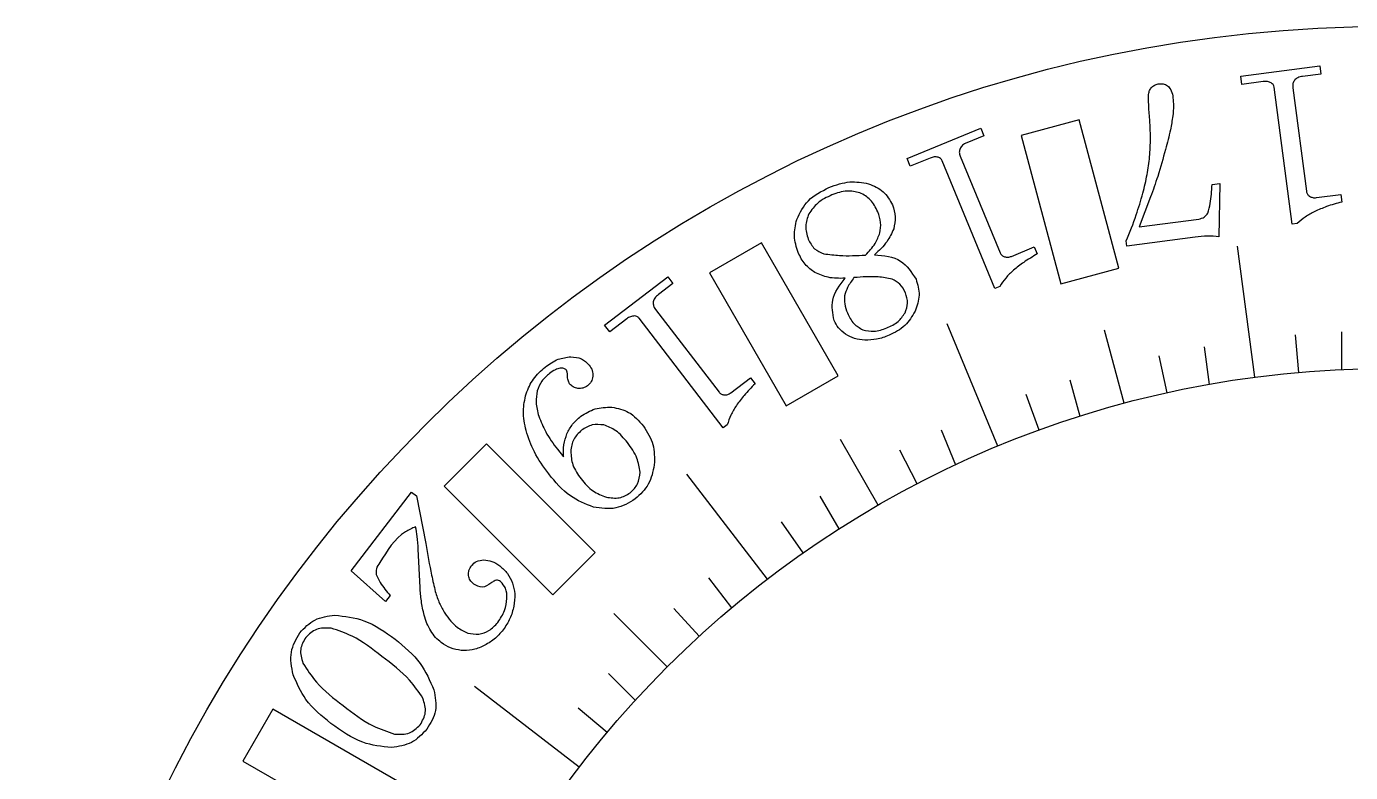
# Model space of a CAD drawing. Header units: millimetres. Extents: x -72 to 72, y -72 to 72.
# Drawn here: x -72 to -2, y 32.5 to 72 of the extents above; entities that cross this region are included whole.
import ezdxf

# ---------------------------------------------------------------- set-up
doc = ezdxf.new("R2010")
doc.units = ezdxf.units.MM
doc.layers.get('0').update_dxf_attribs({"linetype": 'CONTINUOUS'})

msp = doc.modelspace()

# ---------------------------------------------------------------- linework, layer by layer
for p, q in [((-7.778, 69.394), (-3.595, 69.945)), ((-7.721, 68.959), (-7.778, 69.394)), ((-3.538, 69.509), (-4.502, 69.382)), ((-3.595, 69.945), (-3.538, 69.509)), ((-6.594, 69.107), (-7.721, 68.959)), ((-5.061, 61.555), (-6.016, 68.805)), ((-5.026, 68.782), (-4.305, 63.303)), ((-25.436, 65.032), (-21.538, 66.647)), ((-21.538, 66.647), (-21.37, 66.241)), ((-21.37, 66.241), (-22.268, 65.869)), ((-22.619, 65.153), (-20.504, 60.048)), ((-25.267, 64.626), (-25.436, 65.032)), ((-24.217, 65.061), (-25.267, 64.626)), ((-20.783, 58.163), (-23.581, 64.919)), ((-9.298, 63.657), (-8.88, 63.712)), ((-8.88, 63.712), (-8.935, 60.897)), ((-3.776, 62.965), (-2.486, 63.135)), ((-2.486, 63.135), (-2.433, 62.734)), ((-12.544, 62.999), (-13.152, 61.418)), ((-13.152, 61.418), (-10.003, 61.832)), ((-4.793, 61.59), (-5.061, 61.555)), ((-19.906, 59.858), (-18.704, 60.356)), ((-18.704, 60.356), (-18.549, 59.983)), ((-13.799, 60.405), (-13.834, 60.672)), ((-10.185, 60.88), (-13.799, 60.405)), ((-7.037, 53.454), (-7.951, 60.394)), ((-41.435, 56.207), (-38.088, 58.775)), ((-37.821, 58.426), (-38.593, 57.834)), ((-38.088, 58.775), (-37.821, 58.426)), ((-20.532, 58.267), (-20.783, 58.163)), ((-38.746, 57.052), (-35.382, 52.668)), ((-41.168, 55.858), (-41.435, 56.207)), ((-40.266, 56.55), (-41.168, 55.858)), ((-35.163, 50.776), (-39.615, 56.577)), ((-20.633, 49.811), (-23.311, 56.279)), ((-13.954, 52.078), (-14.99, 55.942)), ((-4.699, 53.71), (-4.873, 55.703)), ((-2.439, 55.862), (-2.439, 53.862)), ((-9.71, 55.066), (-9.449, 53.083)), ((-11.669, 52.638), (-12.102, 54.59)), ((-34.755, 52.64), (-33.723, 53.432)), ((-33.723, 53.432), (-33.477, 53.111)), ((-16.814, 53.328), (-16.296, 51.396)), ((-18.44, 50.664), (-19.124, 52.543)), ((-34.948, 50.941), (-35.163, 50.776)), ((-23.631, 50.677), (-22.866, 48.829)), ((-26.958, 46.692), (-28.958, 50.156)), ((-43.933, 49.644), (-43.607, 49.238)), ((-24.895, 47.824), (-25.819, 49.598)), ((-32.822, 42.774), (-37.083, 48.328)), ((-54.842, 43.214), (-51.648, 47.377)), ((-51.648, 47.377), (-51.397, 47.184)), ((-51.397, 47.184), (-50.896, 44.651)), ((-30.043, 47.159), (-29.043, 45.427)), ((-30.925, 44.165), (-32.072, 45.803)), ((-51.203, 42.335), (-51.294, 44.353)), ((-53.029, 41.582), (-54.842, 43.214)), ((-35.942, 42.834), (-34.724, 41.247)), ((-52.783, 41.903), (-53.029, 41.582)), ((-38.124, 38.124), (-40.952, 40.952)), ((-36.425, 39.751), (-37.776, 41.225)), ((-41.225, 37.776), (-39.811, 36.362)), ((-42.774, 32.822), (-48.328, 37.083)), ((-41.302, 34.656), (-42.834, 35.942))]:
    msp.add_line(p, q)
for points in [[(-14.227, 59.231), (-16.332, 67.084), (-19.398, 66.262), (-17.294, 58.409)], [(-29.073, 53.53), (-33.138, 60.571), (-35.887, 58.984), (-31.822, 51.943)], [(-41.937, 44.182), (-47.686, 49.931), (-49.931, 47.686), (-44.182, 41.937)], [(-51.943, 31.822), (-58.984, 35.887), (-60.571, 33.138), (-53.53, 29.073)]]:
    msp.add_lwpolyline(points, close=True)
for radius in [72.025, 53.916]:
    msp.add_circle((0, 0), radius)
for points, knots in [([(-4.502, 69.382), (-4.593, 69.368), (-4.755, 69.341), (-4.877, 69.23), (-4.931, 69.181)], [0, 0, 0, 0, 0.02675548, 0.04824991, 0.04824991, 0.04824991, 0.04824991]), ([(-12.651, 68.431), (-12.639, 68.505), (-12.618, 68.647), (-12.528, 68.759), (-12.485, 68.813)], [0, 0, 0, 0, 0.02200679, 0.04229819, 0.04229819, 0.04229819, 0.04229819]), ([(-12.485, 68.813), (-12.431, 68.857), (-12.314, 68.952), (-12.165, 68.978), (-12.087, 68.993)], [0, 0, 0, 0, 0.02080001, 0.04437562, 0.04437562, 0.04437562, 0.04437562]), ([(-12.087, 68.993), (-11.995, 68.998), (-11.819, 69.007), (-11.676, 68.904), (-11.607, 68.855)], [0, 0, 0, 0, 0.02654557, 0.05121422, 0.05121422, 0.05121422, 0.05121422]), ([(-11.607, 68.855), (-11.549, 68.778), (-11.415, 68.601), (-11.382, 68.38), (-11.363, 68.255)], [0, 0, 0, 0, 0.02843494, 0.06572183, 0.06572183, 0.06572183, 0.06572183]), ([(-6.165, 69.039), (-6.231, 69.067), (-6.368, 69.124), (-6.516, 69.113), (-6.594, 69.107)], [0, 0, 0, 0, 0.02102955, 0.04394207, 0.04394207, 0.04394207, 0.04394207]), ([(-6.016, 68.805), (-6.027, 68.855), (-6.048, 68.952), (-6.127, 69.011), (-6.165, 69.039)], [0, 0, 0, 0, 0.01479502, 0.02863678, 0.02863678, 0.02863678, 0.02863678]), ([(-4.931, 69.181), (-4.966, 69.123), (-5.04, 69), (-5.031, 68.856), (-5.026, 68.782)], [0, 0, 0, 0, 0.02005035, 0.04196494, 0.04196494, 0.04196494, 0.04196494]), ([(-12.603, 67.217), (-12.624, 67.481), (-12.655, 67.885), (-12.652, 68.29), (-12.651, 68.431)], [0, 0, 0, 0, 0.0793806, 0.1215517, 0.1215517, 0.1215517, 0.1215517]), ([(-11.363, 68.255), (-11.352, 68.112), (-11.327, 67.791), (-11.356, 67.47), (-11.372, 67.293)], [0, 0, 0, 0, 0.04297894, 0.09631358, 0.09631358, 0.09631358, 0.09631358]), ([(-11.372, 67.293), (-11.411, 67.047), (-11.504, 66.448), (-11.665, 65.864), (-11.759, 65.519)], [0, 0, 0, 0, 0.0746184, 0.1816704, 0.1816704, 0.1816704, 0.1816704]), ([(-12.6, 65.125), (-12.579, 65.451), (-12.535, 66.148), (-12.579, 66.845), (-12.603, 67.217)], [0, 0, 0, 0, 0.0978731, 0.2093541, 0.2093541, 0.2093541, 0.2093541]), ([(-22.268, 65.869), (-22.352, 65.831), (-22.502, 65.763), (-22.591, 65.625), (-22.63, 65.563)], [0, 0, 0, 0, 0.02675548, 0.04824991, 0.04824991, 0.04824991, 0.04824991]), ([(-22.63, 65.563), (-22.649, 65.498), (-22.689, 65.36), (-22.643, 65.224), (-22.619, 65.153)], [0, 0, 0, 0, 0.02005035, 0.04196494, 0.04196494, 0.04196494, 0.04196494]), ([(-11.759, 65.519), (-11.891, 65.042), (-12.125, 64.193), (-12.417, 63.362), (-12.544, 62.999)], [0, 0, 0, 0, 0.1485708, 0.2640661, 0.2640661, 0.2640661, 0.2640661]), ([(-23.786, 65.107), (-23.856, 65.117), (-24.004, 65.137), (-24.144, 65.087), (-24.217, 65.061)], [0, 0, 0, 0, 0.02102955, 0.04394207, 0.04394207, 0.04394207, 0.04394207]), ([(-23.581, 64.919), (-23.604, 64.965), (-23.65, 65.053), (-23.741, 65.089), (-23.786, 65.107)], [0, 0, 0, 0, 0.01479502, 0.02863678, 0.02863678, 0.02863678, 0.02863678]), ([(-12.955, 63.196), (-12.873, 63.525), (-12.717, 64.161), (-12.638, 64.811), (-12.6, 65.125)], [0, 0, 0, 0, 0.1016536, 0.196296, 0.196296, 0.196296, 0.196296]), ([(-29.564, 63.5), (-29.197, 63.634), (-28.515, 63.883), (-27.802, 63.76), (-27.473, 63.704)], [0, 0, 0, 0, 0.1148427, 0.2133542, 0.2133542, 0.2133542, 0.2133542]), ([(-31.268, 61.811), (-31.093, 62.17), (-30.723, 62.929), (-29.964, 63.303), (-29.564, 63.5)], [0, 0, 0, 0, 0.1164758, 0.2460682, 0.2460682, 0.2460682, 0.2460682]), ([(-29.408, 63.108), (-29.677, 62.984), (-30.174, 62.755), (-30.486, 62.309), (-30.628, 62.105)], [0, 0, 0, 0, 0.0871874, 0.1605503, 0.1605503, 0.1605503, 0.1605503]), ([(-27.93, 63.222), (-28.159, 63.273), (-28.66, 63.382), (-29.145, 63.205), (-29.408, 63.108)], [0, 0, 0, 0, 0.0689402, 0.1509754, 0.1509754, 0.1509754, 0.1509754]), ([(-26.984, 62.216), (-27.095, 62.448), (-27.307, 62.884), (-27.731, 63.114), (-27.93, 63.222)], [0, 0, 0, 0, 0.074891, 0.1412465, 0.1412465, 0.1412465, 0.1412465]), ([(-27.473, 63.704), (-27.192, 63.588), (-26.637, 63.36), (-26.349, 62.835), (-26.207, 62.576)], [0, 0, 0, 0, 0.0882826, 0.1741353, 0.1741353, 0.1741353, 0.1741353]), ([(-13.834, 60.672), (-13.651, 61.13), (-13.319, 61.959), (-13.067, 62.814), (-12.955, 63.196)], [0, 0, 0, 0, 0.1479892, 0.2674096, 0.2674096, 0.2674096, 0.2674096]), ([(-9.515, 62.145), (-9.47, 62.314), (-9.337, 62.808), (-9.313, 63.32), (-9.298, 63.657)], [0, 0, 0, 0, 0.0526112, 0.1531231, 0.1531231, 0.1531231, 0.1531231]), ([(-4.305, 63.303), (-4.292, 63.25), (-4.265, 63.141), (-4.178, 63.072), (-4.134, 63.036)], [0, 0, 0, 0, 0.01603183, 0.03252807, 0.03252807, 0.03252807, 0.03252807]), ([(-26.207, 62.576), (-26.138, 62.366), (-26.002, 61.949), (-26.095, 61.52), (-26.141, 61.307)], [0, 0, 0, 0, 0.0650896, 0.1291533, 0.1291533, 0.1291533, 0.1291533]), ([(-4.134, 63.036), (-4.08, 63.009), (-3.968, 62.952), (-3.842, 62.961), (-3.776, 62.965)], [0, 0, 0, 0, 0.01771495, 0.03712672, 0.03712672, 0.03712672, 0.03712672]), ([(-2.433, 62.734), (-2.704, 62.66), (-3.193, 62.526), (-3.657, 62.321), (-3.864, 62.23)], [0, 0, 0, 0, 0.0840282, 0.1519513, 0.1519513, 0.1519513, 0.1519513]), ([(-31.195, 60.059), (-31.289, 60.349), (-31.475, 60.927), (-31.337, 61.517), (-31.268, 61.811)], [0, 0, 0, 0, 0.0896094, 0.1783411, 0.1783411, 0.1783411, 0.1783411]), ([(-30.628, 62.105), (-30.709, 61.889), (-30.874, 61.451), (-30.733, 61.003), (-30.661, 60.775)], [0, 0, 0, 0, 0.0669733, 0.1364808, 0.1364808, 0.1364808, 0.1364808]), ([(-26.869, 61.097), (-26.843, 61.28), (-26.789, 61.662), (-26.917, 62.026), (-26.984, 62.216)], [0, 0, 0, 0, 0.0545621, 0.1139884, 0.1139884, 0.1139884, 0.1139884]), ([(-10.003, 61.832), (-9.897, 61.854), (-9.694, 61.897), (-9.573, 62.065), (-9.515, 62.145)], [0, 0, 0, 0, 0.0312991, 0.0598272, 0.0598272, 0.0598272, 0.0598272]), ([(-3.864, 62.23), (-4.036, 62.138), (-4.369, 61.959), (-4.654, 61.711), (-4.793, 61.59)], [0, 0, 0, 0, 0.0581427, 0.1130158, 0.1130158, 0.1130158, 0.1130158]), ([(-27.633, 59.925), (-27.447, 60.119), (-27.118, 60.463), (-26.944, 60.905), (-26.869, 61.097)], [0, 0, 0, 0, 0.0797437, 0.1410993, 0.1410993, 0.1410993, 0.1410993]), ([(-26.141, 61.307), (-26.247, 61.079), (-26.491, 60.554), (-26.921, 60.163), (-27.164, 59.942)], [0, 0, 0, 0, 0.0748408, 0.1721155, 0.1721155, 0.1721155, 0.1721155]), ([(-30.661, 60.775), (-30.566, 60.586), (-30.384, 60.224), (-30.011, 60.069), (-29.834, 59.995)], [0, 0, 0, 0, 0.0613211, 0.1171181, 0.1171181, 0.1171181, 0.1171181]), ([(-8.935, 60.897), (-9.137, 60.914), (-9.554, 60.948), (-9.971, 60.903), (-10.185, 60.88)], [0, 0, 0, 0, 0.060767, 0.1253241, 0.1253241, 0.1253241, 0.1253241]), ([(-30.305, 58.998), (-30.492, 59.132), (-30.879, 59.41), (-31.088, 59.838), (-31.195, 60.059)], [0, 0, 0, 0, 0.068005, 0.1404594, 0.1404594, 0.1404594, 0.1404594]), ([(-29.834, 59.995), (-29.557, 59.958), (-28.826, 59.861), (-28.09, 59.9), (-27.633, 59.925)], [0, 0, 0, 0, 0.0837731, 0.2206445, 0.2206445, 0.2206445, 0.2206445]), ([(-27.164, 59.942), (-26.659, 59.896), (-25.709, 59.811), (-25.197, 59.015), (-24.957, 58.641)], [0, 0, 0, 0, 0.143052, 0.2693574, 0.2693574, 0.2693574, 0.2693574]), ([(-20.504, 60.048), (-20.478, 60), (-20.424, 59.902), (-20.322, 59.857), (-20.27, 59.834)], [0, 0, 0, 0, 0.01603183, 0.03252807, 0.03252807, 0.03252807, 0.03252807]), ([(-20.27, 59.834), (-20.211, 59.822), (-20.088, 59.795), (-19.968, 59.837), (-19.906, 59.858)], [0, 0, 0, 0, 0.01771495, 0.03712672, 0.03712672, 0.03712672, 0.03712672]), ([(-18.549, 59.983), (-18.791, 59.841), (-19.229, 59.585), (-19.624, 59.267), (-19.801, 59.125)], [0, 0, 0, 0, 0.0840282, 0.1519513, 0.1519513, 0.1519513, 0.1519513]), ([(-28.716, 58.697), (-29.019, 58.691), (-29.571, 58.681), (-30.077, 58.899), (-30.305, 58.998)], [0, 0, 0, 0, 0.0896679, 0.163424, 0.163424, 0.163424, 0.163424]), ([(-19.801, 59.125), (-19.943, 58.992), (-20.218, 58.733), (-20.43, 58.419), (-20.532, 58.267)], [0, 0, 0, 0, 0.0581427, 0.1130158, 0.1130158, 0.1130158, 0.1130158]), ([(-29.297, 56.47), (-29.362, 56.835), (-29.509, 57.655), (-28.999, 58.325), (-28.716, 58.697)], [0, 0, 0, 0, 0.1067728, 0.2396455, 0.2396455, 0.2396455, 0.2396455]), ([(-28.241, 58.729), (-28.367, 58.562), (-28.588, 58.27), (-28.693, 57.921), (-28.738, 57.771)], [0, 0, 0, 0, 0.0621734, 0.1087037, 0.1087037, 0.1087037, 0.1087037]), ([(-26.223, 58.658), (-26.47, 58.703), (-27.137, 58.823), (-27.815, 58.765), (-28.241, 58.729)], [0, 0, 0, 0, 0.0751455, 0.2026621, 0.2026621, 0.2026621, 0.2026621]), ([(-25.518, 57.928), (-25.601, 58.094), (-25.759, 58.412), (-26.072, 58.579), (-26.223, 58.658)], [0, 0, 0, 0, 0.0540276, 0.1037672, 0.1037672, 0.1037672, 0.1037672]), ([(-24.957, 58.641), (-24.875, 58.361), (-24.707, 57.792), (-24.906, 57.233), (-25.008, 56.949)], [0, 0, 0, 0, 0.0852097, 0.173237, 0.173237, 0.173237, 0.173237]), ([(-38.863, 57.445), (-38.864, 57.377), (-38.867, 57.234), (-38.787, 57.114), (-38.746, 57.052)], [0, 0, 0, 0, 0.02005035, 0.04196494, 0.04196494, 0.04196494, 0.04196494]), ([(-38.593, 57.834), (-38.663, 57.776), (-38.791, 57.671), (-38.841, 57.515), (-38.863, 57.445)], [0, 0, 0, 0, 0.02675548, 0.04824991, 0.04824991, 0.04824991, 0.04824991]), ([(-28.738, 57.771), (-28.745, 57.627), (-28.76, 57.313), (-28.649, 57.019), (-28.589, 56.859)], [0, 0, 0, 0, 0.04268775, 0.09330695, 0.09330695, 0.09330695, 0.09330695]), ([(-25.542, 56.868), (-25.478, 57.04), (-25.349, 57.391), (-25.461, 57.747), (-25.518, 57.928)], [0, 0, 0, 0, 0.0535584, 0.10878, 0.10878, 0.10878, 0.10878]), ([(-28.589, 56.859), (-28.491, 56.656), (-28.309, 56.275), (-27.942, 56.069), (-27.771, 55.973)], [0, 0, 0, 0, 0.0657603, 0.1231961, 0.1231961, 0.1231961, 0.1231961]), ([(-26.504, 56.066), (-26.291, 56.165), (-25.897, 56.347), (-25.654, 56.704), (-25.542, 56.868)], [0, 0, 0, 0, 0.0688938, 0.1272787, 0.1272787, 0.1272787, 0.1272787]), ([(-25.008, 56.949), (-25.169, 56.678), (-25.501, 56.118), (-26.085, 55.827), (-26.387, 55.677)], [0, 0, 0, 0, 0.0925056, 0.1911812, 0.1911812, 0.1911812, 0.1911812]), ([(-39.861, 56.706), (-39.932, 56.697), (-40.079, 56.678), (-40.202, 56.594), (-40.266, 56.55)], [0, 0, 0, 0, 0.02102955, 0.04394207, 0.04394207, 0.04394207, 0.04394207]), ([(-39.615, 56.577), (-39.649, 56.615), (-39.716, 56.688), (-39.814, 56.7), (-39.861, 56.706)], [0, 0, 0, 0, 0.01479502, 0.02863678, 0.02863678, 0.02863678, 0.02863678]), ([(-28.686, 55.74), (-28.818, 55.841), (-29.076, 56.04), (-29.224, 56.329), (-29.297, 56.47)], [0, 0, 0, 0, 0.04925655, 0.09625169, 0.09625169, 0.09625169, 0.09625169]), ([(-27.771, 55.973), (-27.575, 55.928), (-27.145, 55.831), (-26.73, 55.983), (-26.504, 56.066)], [0, 0, 0, 0, 0.0590984, 0.1295337, 0.1295337, 0.1295337, 0.1295337]), ([(-27.661, 55.422), (-27.85, 55.44), (-28.214, 55.474), (-28.533, 55.653), (-28.686, 55.74)], [0, 0, 0, 0, 0.0562622, 0.1084524, 0.1084524, 0.1084524, 0.1084524]), ([(-26.387, 55.677), (-26.603, 55.596), (-27.014, 55.442), (-27.453, 55.429), (-27.661, 55.422)], [0, 0, 0, 0, 0.0687707, 0.1306869, 0.1306869, 0.1306869, 0.1306869]), ([(-45.592, 52.585), (-45.479, 52.858), (-45.252, 53.408), (-44.805, 53.802), (-44.58, 54)], [0, 0, 0, 0, 0.0872335, 0.1760327, 0.1760327, 0.1760327, 0.1760327]), ([(-44.58, 54), (-44.357, 54.159), (-43.948, 54.45), (-43.452, 54.513), (-43.226, 54.541)], [0, 0, 0, 0, 0.0805167, 0.1478298, 0.1478298, 0.1478298, 0.1478298]), ([(-43.461, 53.832), (-43.503, 53.869), (-43.596, 53.95), (-43.72, 53.944), (-43.788, 53.94)], [0, 0, 0, 0, 0.01605268, 0.03560232, 0.03560232, 0.03560232, 0.03560232]), ([(-43.226, 54.541), (-43.027, 54.525), (-42.647, 54.494), (-42.377, 54.226), (-42.248, 54.099)], [0, 0, 0, 0, 0.0577179, 0.110459, 0.110459, 0.110459, 0.110459]), ([(-42.248, 54.099), (-42.184, 54.005), (-42.063, 53.825), (-42.059, 53.609), (-42.057, 53.507)], [0, 0, 0, 0, 0.03322552, 0.06339316, 0.06339316, 0.06339316, 0.06339316]), ([(-44.354, 53.657), (-44.501, 53.528), (-44.791, 53.273), (-44.93, 52.914), (-44.999, 52.737)], [0, 0, 0, 0, 0.0578914, 0.1138701, 0.1138701, 0.1138701, 0.1138701]), ([(-43.788, 53.94), (-43.875, 53.917), (-44.082, 53.863), (-44.254, 53.733), (-44.354, 53.657)], [0, 0, 0, 0, 0.02675754, 0.06379353, 0.06379353, 0.06379353, 0.06379353]), ([(-43.398, 53.563), (-43.398, 53.618), (-43.399, 53.713), (-43.443, 53.797), (-43.461, 53.832)], [0, 0, 0, 0, 0.01606491, 0.02798021, 0.02798021, 0.02798021, 0.02798021]), ([(-43.285, 53.111), (-43.319, 53.173), (-43.395, 53.313), (-43.397, 53.474), (-43.398, 53.563)], [0, 0, 0, 0, 0.02088166, 0.04725299, 0.04725299, 0.04725299, 0.04725299]), ([(-42.057, 53.507), (-42.077, 53.41), (-42.117, 53.213), (-42.264, 53.078), (-42.339, 53.009)], [0, 0, 0, 0, 0.02891715, 0.05849423, 0.05849423, 0.05849423, 0.05849423]), ([(-45.591, 50.636), (-45.664, 50.981), (-45.8, 51.632), (-45.658, 52.281), (-45.592, 52.585)], [0, 0, 0, 0, 0.1045637, 0.1969232, 0.1969232, 0.1969232, 0.1969232]), ([(-44.999, 52.737), (-45.033, 52.534), (-45.108, 52.084), (-44.986, 51.643), (-44.92, 51.402)], [0, 0, 0, 0, 0.0611407, 0.1351668, 0.1351668, 0.1351668, 0.1351668]), ([(-42.844, 52.866), (-42.931, 52.883), (-43.104, 52.919), (-43.225, 53.047), (-43.285, 53.111)], [0, 0, 0, 0, 0.02600469, 0.0515479, 0.0515479, 0.0515479, 0.0515479]), ([(-42.339, 53.009), (-42.417, 52.96), (-42.571, 52.861), (-42.754, 52.864), (-42.844, 52.866)], [0, 0, 0, 0, 0.02705884, 0.05358474, 0.05358474, 0.05358474, 0.05358474]), ([(-35.382, 52.668), (-35.344, 52.628), (-35.267, 52.548), (-35.156, 52.531), (-35.1, 52.523)], [0, 0, 0, 0, 0.01603183, 0.03252807, 0.03252807, 0.03252807, 0.03252807]), ([(-35.1, 52.523), (-35.04, 52.526), (-34.914, 52.532), (-34.809, 52.603), (-34.755, 52.64)], [0, 0, 0, 0, 0.01771495, 0.03712672, 0.03712672, 0.03712672, 0.03712672]), ([(-33.477, 53.111), (-33.674, 52.912), (-34.031, 52.551), (-34.33, 52.141), (-34.464, 51.958)], [0, 0, 0, 0, 0.0840282, 0.1519513, 0.1519513, 0.1519513, 0.1519513]), ([(-42.696, 51.391), (-42.45, 51.545), (-41.949, 51.859), (-41.357, 51.87), (-41.055, 51.875)], [0, 0, 0, 0, 0.0852611, 0.1740059, 0.1740059, 0.1740059, 0.1740059]), ([(-41.055, 51.875), (-40.742, 51.811), (-40.072, 51.674), (-39.623, 51.153), (-39.383, 50.876)], [0, 0, 0, 0, 0.093155, 0.1997062, 0.1997062, 0.1997062, 0.1997062]), ([(-34.464, 51.958), (-34.566, 51.793), (-34.765, 51.472), (-34.888, 51.114), (-34.948, 50.941)], [0, 0, 0, 0, 0.0581427, 0.1130158, 0.1130158, 0.1130158, 0.1130158]), ([(-44.92, 51.402), (-44.808, 51.119), (-44.559, 50.489), (-44.155, 49.944), (-43.933, 49.644)], [0, 0, 0, 0, 0.0909881, 0.2023281, 0.2023281, 0.2023281, 0.2023281]), ([(-43.426, 50.466), (-43.337, 50.641), (-43.155, 50.997), (-42.851, 51.258), (-42.696, 51.391)], [0, 0, 0, 0, 0.0582657, 0.1189058, 0.1189058, 0.1189058, 0.1189058]), ([(-44.394, 48.338), (-44.669, 48.718), (-45.183, 49.426), (-45.462, 50.253), (-45.591, 50.636)], [0, 0, 0, 0, 0.1398296, 0.2604069, 0.2604069, 0.2604069, 0.2604069]), ([(-43.607, 49.238), (-43.613, 49.457), (-43.624, 49.877), (-43.49, 50.275), (-43.426, 50.466)], [0, 0, 0, 0, 0.0651017, 0.1249705, 0.1249705, 0.1249705, 0.1249705]), ([(-42.655, 50.655), (-42.813, 50.504), (-43.132, 50.2), (-43.197, 49.763), (-43.23, 49.541)], [0, 0, 0, 0, 0.0634521, 0.1285313, 0.1285313, 0.1285313, 0.1285313]), ([(-41.48, 50.932), (-41.689, 50.954), (-42.113, 50.998), (-42.473, 50.77), (-42.655, 50.655)], [0, 0, 0, 0, 0.0611888, 0.1239451, 0.1239451, 0.1239451, 0.1239451]), ([(-40.23, 49.997), (-40.42, 50.231), (-40.759, 50.651), (-41.259, 50.846), (-41.48, 50.932)], [0, 0, 0, 0, 0.0885939, 0.1584941, 0.1584941, 0.1584941, 0.1584941]), ([(-39.383, 50.876), (-39.182, 50.56), (-38.781, 49.933), (-38.797, 49.188), (-38.806, 48.819)], [0, 0, 0, 0, 0.1096964, 0.2179907, 0.2179907, 0.2179907, 0.2179907]), ([(-39.561, 48.431), (-39.6, 48.684), (-39.689, 49.26), (-40.036, 49.732), (-40.23, 49.997)], [0, 0, 0, 0, 0.0755706, 0.1724599, 0.1724599, 0.1724599, 0.1724599]), ([(-43.23, 49.541), (-43.21, 49.295), (-43.167, 48.758), (-42.855, 48.316), (-42.685, 48.076)], [0, 0, 0, 0, 0.0727172, 0.1588883, 0.1588883, 0.1588883, 0.1588883]), ([(-42.029, 46.585), (-42.456, 46.755), (-43.395, 47.127), (-44.041, 47.911), (-44.394, 48.338)], [0, 0, 0, 0, 0.1354743, 0.2985969, 0.2985969, 0.2985969, 0.2985969]), ([(-40.083, 47.34), (-39.931, 47.488), (-39.622, 47.786), (-39.582, 48.214), (-39.561, 48.431)], [0, 0, 0, 0, 0.0613149, 0.1245352, 0.1245352, 0.1245352, 0.1245352]), ([(-38.806, 48.819), (-38.879, 48.462), (-39.025, 47.755), (-39.551, 47.261), (-39.812, 47.016)], [0, 0, 0, 0, 0.1064986, 0.2109822, 0.2109822, 0.2109822, 0.2109822]), ([(-42.685, 48.076), (-42.489, 47.841), (-42.122, 47.404), (-41.59, 47.204), (-41.344, 47.112)], [0, 0, 0, 0, 0.0901495, 0.1677558, 0.1677558, 0.1677558, 0.1677558]), ([(-39.812, 47.016), (-40.149, 46.815), (-40.835, 46.404), (-41.626, 46.524), (-42.029, 46.585)], [0, 0, 0, 0, 0.1140007, 0.2322724, 0.2322724, 0.2322724, 0.2322724]), ([(-41.344, 47.112), (-41.111, 47.075), (-40.662, 47.004), (-40.271, 47.231), (-40.083, 47.34)], [0, 0, 0, 0, 0.0683639, 0.1316784, 0.1316784, 0.1316784, 0.1316784]), ([(-51.439, 45.541), (-51.62, 45.46), (-52.456, 45.09), (-52.945, 44.281), (-53.328, 43.647)], [0, 0, 0, 0, 0.0588581, 0.2713859, 0.2713859, 0.2713859, 0.2713859]), ([(-51.294, 44.353), (-51.306, 44.58), (-51.326, 44.979), (-51.405, 45.371), (-51.439, 45.541)], [0, 0, 0, 0, 0.0680958, 0.1198048, 0.1198048, 0.1198048, 0.1198048]), ([(-50.896, 44.651), (-50.801, 44.092), (-50.657, 43.24), (-50.462, 42.399), (-50.394, 42.109)], [0, 0, 0, 0, 0.1698767, 0.2591149, 0.2591149, 0.2591149, 0.2591149]), ([(-53.328, 43.647), (-53.404, 43.541), (-53.541, 43.349), (-53.531, 43.116), (-53.527, 43.012)], [0, 0, 0, 0, 0.03796887, 0.06825935, 0.06825935, 0.06825935, 0.06825935]), ([(-48.633, 42.966), (-48.634, 43.058), (-48.637, 43.248), (-48.532, 43.408), (-48.478, 43.49)], [0, 0, 0, 0, 0.02706008, 0.05575429, 0.05575429, 0.05575429, 0.05575429]), ([(-48.478, 43.49), (-48.394, 43.573), (-48.215, 43.748), (-47.965, 43.773), (-47.834, 43.785)], [0, 0, 0, 0, 0.03455083, 0.07284217, 0.07284217, 0.07284217, 0.07284217]), ([(-47.834, 43.785), (-47.688, 43.773), (-47.378, 43.745), (-47.12, 43.567), (-46.984, 43.473)], [0, 0, 0, 0, 0.04318291, 0.09191758, 0.09191758, 0.09191758, 0.09191758]), ([(-46.984, 43.473), (-46.838, 43.345), (-46.548, 43.092), (-46.388, 42.741), (-46.309, 42.567)], [0, 0, 0, 0, 0.0575716, 0.1141272, 0.1141272, 0.1141272, 0.1141272]), ([(-53.527, 43.012), (-53.458, 42.869), (-53.262, 42.466), (-52.971, 42.124), (-52.783, 41.903)], [0, 0, 0, 0, 0.0474876, 0.1339977, 0.1339977, 0.1339977, 0.1339977]), ([(-48.361, 42.506), (-48.432, 42.57), (-48.57, 42.695), (-48.612, 42.877), (-48.633, 42.966)], [0, 0, 0, 0, 0.02776965, 0.05452308, 0.05452308, 0.05452308, 0.05452308]), ([(-50.983, 40.861), (-51.039, 41.113), (-51.149, 41.599), (-51.185, 42.096), (-51.203, 42.335)], [0, 0, 0, 0, 0.0773867, 0.1492624, 0.1492624, 0.1492624, 0.1492624]), ([(-50.394, 42.109), (-50.326, 41.898), (-50.196, 41.5), (-49.986, 41.137), (-49.886, 40.966)], [0, 0, 0, 0, 0.0661789, 0.1253825, 0.1253825, 0.1253825, 0.1253825]), ([(-47.452, 42.555), (-47.606, 42.455), (-47.901, 42.262), (-48.212, 42.427), (-48.361, 42.506)], [0, 0, 0, 0, 0.05060925, 0.09781197, 0.09781197, 0.09781197, 0.09781197]), ([(-47.16, 42.714), (-47.203, 42.702), (-47.311, 42.669), (-47.399, 42.598), (-47.452, 42.555)], [0, 0, 0, 0, 0.01324609, 0.03358213, 0.03358213, 0.03358213, 0.03358213]), ([(-46.937, 42.639), (-46.974, 42.665), (-47.041, 42.712), (-47.123, 42.714), (-47.16, 42.714)], [0, 0, 0, 0, 0.01303054, 0.02400903, 0.02400903, 0.02400903, 0.02400903]), ([(-46.602, 41.747), (-46.607, 41.936), (-46.617, 42.275), (-46.839, 42.527), (-46.937, 42.639)], [0, 0, 0, 0, 0.05449299, 0.09796015, 0.09796015, 0.09796015, 0.09796015]), ([(-46.309, 42.567), (-46.257, 42.376), (-46.147, 41.973), (-46.206, 41.559), (-46.238, 41.342)], [0, 0, 0, 0, 0.0589312, 0.1239159, 0.1239159, 0.1239159, 0.1239159]), ([(-47.092, 40.484), (-46.951, 40.687), (-46.684, 41.069), (-46.628, 41.531), (-46.602, 41.747)], [0, 0, 0, 0, 0.072987, 0.1373837, 0.1373837, 0.1373837, 0.1373837]), ([(-46.238, 41.342), (-46.294, 41.118), (-46.408, 40.668), (-46.67, 40.284), (-46.802, 40.091)], [0, 0, 0, 0, 0.0686073, 0.1381907, 0.1381907, 0.1381907, 0.1381907]), ([(-57.567, 39.932), (-57.316, 40.193), (-56.808, 40.722), (-56.079, 40.815), (-55.709, 40.862)], [0, 0, 0, 0, 0.1051658, 0.21349, 0.21349, 0.21349, 0.21349]), ([(-55.709, 40.862), (-55.183, 40.802), (-54.012, 40.669), (-53.05, 39.978), (-52.521, 39.597)], [0, 0, 0, 0, 0.1563071, 0.3480283, 0.3480283, 0.3480283, 0.3480283]), ([(-50.635, 40.034), (-50.709, 40.163), (-50.859, 40.424), (-50.941, 40.714), (-50.983, 40.861)], [0, 0, 0, 0, 0.04442192, 0.0900314, 0.0900314, 0.0900314, 0.0900314]), ([(-49.886, 40.966), (-49.787, 40.821), (-49.6, 40.549), (-49.352, 40.332), (-49.236, 40.231)], [0, 0, 0, 0, 0.05252773, 0.09854347, 0.09854347, 0.09854347, 0.09854347]), ([(-57.915, 37.703), (-57.996, 38.115), (-58.15, 38.903), (-57.755, 39.6), (-57.567, 39.932)], [0, 0, 0, 0, 0.1215278, 0.232392, 0.232392, 0.232392, 0.232392]), ([(-55.909, 40.177), (-56.18, 40.189), (-56.697, 40.211), (-57.069, 39.855), (-57.246, 39.686)], [0, 0, 0, 0, 0.0775983, 0.1481139, 0.1481139, 0.1481139, 0.1481139]), ([(-53.223, 38.682), (-53.728, 39.077), (-54.548, 39.719), (-55.531, 40.05), (-55.909, 40.177)], [0, 0, 0, 0, 0.1903204, 0.3092808, 0.3092808, 0.3092808, 0.3092808]), ([(-50.077, 39.414), (-50.181, 39.502), (-50.395, 39.684), (-50.554, 39.915), (-50.635, 40.034)], [0, 0, 0, 0, 0.04089979, 0.08375489, 0.08375489, 0.08375489, 0.08375489]), ([(-49.236, 40.231), (-49.052, 40.105), (-48.707, 39.868), (-48.289, 39.86), (-48.094, 39.856)], [0, 0, 0, 0, 0.0651459, 0.1225383, 0.1225383, 0.1225383, 0.1225383]), ([(-48.094, 39.856), (-47.906, 39.904), (-47.506, 40.005), (-47.235, 40.318), (-47.092, 40.484)], [0, 0, 0, 0, 0.0568007, 0.1207745, 0.1207745, 0.1207745, 0.1207745]), ([(-46.802, 40.091), (-46.952, 39.915), (-47.249, 39.568), (-47.648, 39.344), (-47.845, 39.233)], [0, 0, 0, 0, 0.0687582, 0.1359702, 0.1359702, 0.1359702, 0.1359702]), ([(-57.246, 39.686), (-57.368, 39.476), (-57.615, 39.047), (-57.474, 38.571), (-57.402, 38.328)], [0, 0, 0, 0, 0.0696379, 0.1421735, 0.1421735, 0.1421735, 0.1421735]), ([(-52.521, 39.597), (-52.036, 39.197), (-51.142, 38.457), (-50.681, 37.395), (-50.47, 36.909)], [0, 0, 0, 0, 0.1854547, 0.3424084, 0.3424084, 0.3424084, 0.3424084]), ([(-49.034, 38.997), (-49.222, 39.03), (-49.599, 39.094), (-49.917, 39.307), (-50.077, 39.414)], [0, 0, 0, 0, 0.0566002, 0.1134363, 0.1134363, 0.1134363, 0.1134363]), ([(-47.845, 39.233), (-48.043, 39.149), (-48.423, 38.987), (-48.836, 38.994), (-49.034, 38.997)], [0, 0, 0, 0, 0.0637243, 0.1224407, 0.1224407, 0.1224407, 0.1224407]), ([(-51.049, 36.467), (-51.272, 36.795), (-51.86, 37.661), (-52.701, 38.291), (-53.223, 38.682)], [0, 0, 0, 0, 0.1184432, 0.3121794, 0.3121794, 0.3121794, 0.3121794]), ([(-57.402, 38.328), (-57.177, 37.979), (-56.611, 37.099), (-55.775, 36.463), (-55.271, 36.08)], [0, 0, 0, 0, 0.1238521, 0.3117459, 0.3117459, 0.3117459, 0.3117459]), ([(-55.916, 35.135), (-56.399, 35.526), (-57.269, 36.229), (-57.716, 37.25), (-57.915, 37.703)], [0, 0, 0, 0, 0.1833041, 0.3296524, 0.3296524, 0.3296524, 0.3296524]), ([(-51.196, 35.058), (-51.074, 35.274), (-50.822, 35.721), (-50.972, 36.213), (-51.049, 36.467)], [0, 0, 0, 0, 0.0712978, 0.1473197, 0.1473197, 0.1473197, 0.1473197]), ([(-50.47, 36.909), (-50.399, 36.535), (-50.259, 35.794), (-50.648, 35.149), (-50.84, 34.829)], [0, 0, 0, 0, 0.1099949, 0.217945, 0.217945, 0.217945, 0.217945]), ([(-55.271, 36.08), (-54.762, 35.682), (-53.932, 35.032), (-52.937, 34.699), (-52.553, 34.57)], [0, 0, 0, 0, 0.1920881, 0.3129211, 0.3129211, 0.3129211, 0.3129211]), ([(-52.706, 33.86), (-53.228, 33.916), (-54.41, 34.04), (-55.376, 34.742), (-55.916, 35.135)], [0, 0, 0, 0, 0.1549394, 0.3507496, 0.3507496, 0.3507496, 0.3507496]), ([(-52.553, 34.57), (-52.277, 34.557), (-51.754, 34.531), (-51.375, 34.889), (-51.196, 35.058)], [0, 0, 0, 0, 0.0790161, 0.1498628, 0.1498628, 0.1498628, 0.1498628]), ([(-50.84, 34.829), (-51.093, 34.562), (-51.603, 34.024), (-52.336, 33.915), (-52.706, 33.86)], [0, 0, 0, 0, 0.1070769, 0.2157285, 0.2157285, 0.2157285, 0.2157285])]:
    msp.add_open_spline(points, degree=3, knots=knots)

doc.saveas('drawing.dxf')
